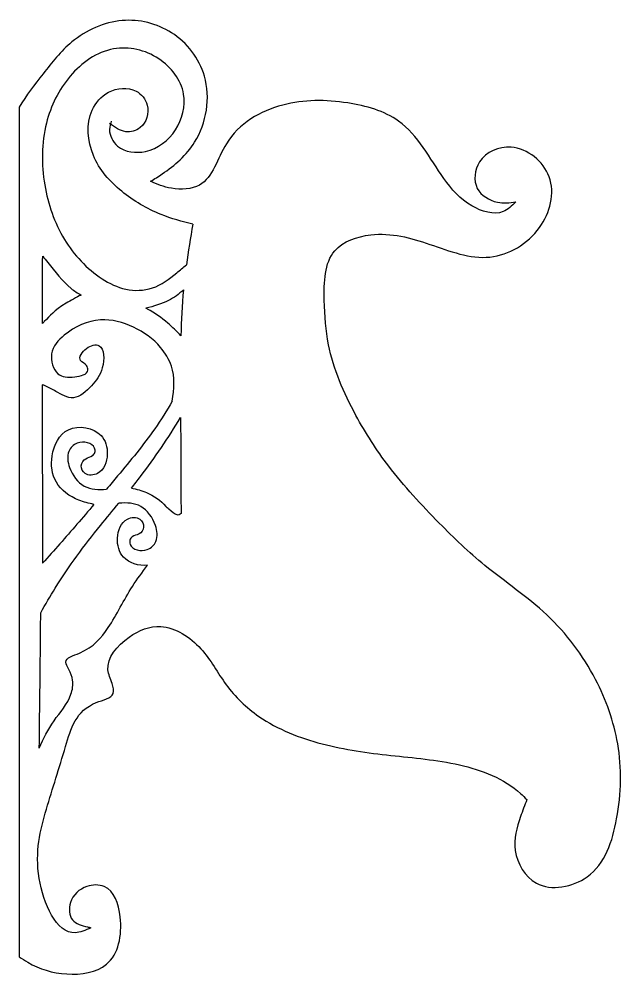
# Model space of a CAD drawing. Header units: inches. Extents: x 473.1 to 515.3, y 216.8 to 240.4.
# Drawn here: x 509.07 to 513.28, y 216.76 to 223.44 of the extents above; entities that cross this region are included whole.
import ezdxf

# ---------------------------------------------------------------- set-up
doc = ezdxf.new("R2010")
doc.units = ezdxf.units.IN
doc.header["$MEASUREMENT"] = 0

msp = doc.modelspace()

# ---------------------------------------------------------------- linework, layer by layer
at = {"color": 5}
for p, q in [((509.0682, 222.8236), (509.0682, 216.8848)), ((509.2295, 220.8824), (509.2324, 219.6351))]:
    msp.add_line(p, q, dxfattribs=at)
for points, knots in [([(509.9871, 222.3048), (510.0145, 222.3213), (510.1316, 222.3938), (510.3579, 222.5932), (510.4314, 223.0305), (510.1634, 223.3754), (509.7756, 223.471), (509.4387, 223.3147), (509.2384, 223.0614), (509.118, 222.9043), (509.0682, 222.8236)], [0.032478, 0.032478, 0.032478, 0.032478, 0.106187, 0.350418, 0.709182, 1.002324, 1.274671, 1.568765, 1.800056, 2.018715, 2.018715, 2.018715, 2.018715]), ([(509.7123, 222.7243), (509.7066, 222.7055), (509.688, 222.6446), (509.759, 222.5108), (509.982, 222.49), (510.1865, 222.6452), (510.2593, 222.9378), (510.0581, 223.199), (509.7065, 223.2777), (509.3963, 223.0548), (509.2253, 222.6977), (509.2222, 222.2842), (509.3562, 221.8923), (509.5829, 221.6471), (509.8105, 221.536), (510.0117, 221.541), (510.1405, 221.64), (510.2147, 221.701), (510.237, 221.7196)], [0, 0, 0, 0, 0.044566, 0.144788, 0.296694, 0.49525, 0.693088, 0.925339, 1.173655, 1.449015, 1.73156, 2.064748, 2.375867, 2.668572, 2.807865, 2.951079, 3.104753, 3.171724, 3.171724, 3.171724, 3.171724]), ([(510.2825, 222.0047), (510.2068, 222.0229), (510.0297, 222.0727), (509.7749, 222.2211), (509.5563, 222.4652), (509.5302, 222.7675), (509.6847, 222.9517), (509.8773, 222.9706), (509.9913, 222.8319), (509.9469, 222.6729), (509.8015, 222.6352), (509.736, 222.6823), (509.7002, 222.7081)], [0.101506, 0.101506, 0.101506, 0.101506, 0.280729, 0.526162, 0.772074, 1.014944, 1.144929, 1.294358, 1.389613, 1.516616, 1.597371, 1.694757, 1.694757, 1.694757, 1.694757]), ([(512.5391, 222.1608), (512.512, 222.1317), (512.4288, 222.0538), (512.1954, 222.1257), (511.9819, 222.3769), (511.7939, 222.7489), (511.338, 222.875), (510.898, 222.878), (510.4956, 222.6482), (510.4053, 222.2553), (510.1418, 222.2408), (510.0329, 222.2831), (509.9871, 222.3048)], [0.02212, 0.02212, 0.02212, 0.02212, 0.109143, 0.279583, 0.491065, 0.883092, 1.17387, 1.523301, 1.891052, 2.155702, 2.308042, 2.425214, 2.425214, 2.425214, 2.425214]), ([(512.6163, 217.9825), (512.601, 217.9434), (512.5585, 217.8289), (512.5, 217.6179), (512.6752, 217.3192), (513.1265, 217.4093), (513.273, 217.8765), (513.2844, 218.36), (513.106, 218.8618), (512.7806, 219.2962), (512.3436, 219.5825), (511.9787, 219.936), (511.662, 220.2763), (511.3945, 220.6918), (511.2222, 221.0913), (511.1956, 221.4773), (511.2033, 221.8408), (511.5824, 221.9715), (511.9402, 221.8715), (512.3507, 221.7076), (512.7402, 221.9343), (512.8475, 222.347), (512.5456, 222.6002), (512.2621, 222.4836), (512.234, 222.2412), (512.3971, 222.1456), (512.4964, 222.1533), (512.5391, 222.1608)], [0.122315, 0.122315, 0.122315, 0.122315, 0.219275, 0.403153, 0.612556, 0.886993, 1.237331, 1.640465, 2.006704, 2.440342, 2.868406, 3.201698, 3.611753, 3.93609, 4.344072, 4.583599, 4.856399, 5.067251, 5.389035, 5.719508, 6.02994, 6.307196, 6.566006, 6.753848, 6.896235, 7.026873, 7.125917, 7.125917, 7.125917, 7.125917]), ([(509.2328, 221.7808), (509.2449, 221.7668), (509.3099, 221.6902), (509.3847, 221.5816), (509.4772, 221.5233), (509.5019, 221.5094)], [0.0889975, 0.0889975, 0.0889975, 0.0889975, 0.1317194, 0.3198441, 0.3850421, 0.3850421, 0.3850421, 0.3850421]), ([(510.2169, 221.5452), (510.1847, 221.5165), (510.1061, 221.4575), (510.009, 221.4316), (509.9537, 221.4173)], [0.1029577, 0.1029577, 0.1029577, 0.1029577, 0.2021175, 0.3317002, 0.3317002, 0.3317002, 0.3317002]), ([(509.5019, 221.5094), (509.4682, 221.4929), (509.319, 221.411), (509.2814, 221.3627), (509.2356, 221.3148), (509.2312, 221.3102)], [0.0838985, 0.0838985, 0.0838985, 0.0838985, 0.1394803, 0.2929893, 0.3089619, 0.3089619, 0.3089619, 0.3089619]), ([(510.1991, 221.2252), (510.1698, 221.2559), (510.0983, 221.3261), (510.0125, 221.3876), (509.9574, 221.4155), (509.9537, 221.4173)], [0.0951349, 0.0951349, 0.0951349, 0.0951349, 0.1930526, 0.3263774, 0.3357965, 0.3357965, 0.3357965, 0.3357965]), ([(510.1384, 220.7675), (510.1504, 220.8524), (510.1627, 220.9875), (510.0462, 221.1742), (509.8753, 221.298), (509.6216, 221.3655), (509.4077, 221.266), (509.2692, 221.1137), (509.3187, 220.9401), (509.444, 220.9293), (509.5601, 220.9569), (509.5403, 221.0273), (509.469, 221.0512), (509.531, 221.1509), (509.6671, 221.1809), (509.6633, 220.9845), (509.581, 220.8757), (509.4561, 220.7607), (509.3364, 220.8291), (509.2696, 220.8681), (509.2369, 220.8799), (509.2295, 220.8824)], [0.028757, 0.028757, 0.028757, 0.028757, 0.21886, 0.334367, 0.516665, 0.698273, 0.909525, 1.030232, 1.142508, 1.234015, 1.313366, 1.338753, 1.380147, 1.453009, 1.522596, 1.642961, 1.756376, 1.87233, 1.97303, 2.03608, 2.054212, 2.054212, 2.054212, 2.054212]), ([(510.1384, 220.7675), (510.0998, 220.7015), (509.9857, 220.5185), (509.8203, 220.3217), (509.7054, 220.1835), (509.6797, 220.1526)], [0.2430248, 0.2430248, 0.2430248, 0.2430248, 0.419501, 0.7414732, 0.834111, 0.834111, 0.834111, 0.834111]), ([(509.5908, 220.0463), (509.5552, 220.0533), (509.4547, 220.078), (509.3066, 220.1839), (509.2785, 220.3959), (509.3871, 220.6181), (509.65, 220.5743), (509.7008, 220.3947), (509.6518, 220.2544), (509.5284, 220.2433), (509.4909, 220.3172), (509.5288, 220.3728), (509.5778, 220.3773), (509.6009, 220.4093), (509.595, 220.4754), (509.4776, 220.4974), (509.3978, 220.412), (509.416, 220.2825), (509.5125, 220.1508), (509.623, 220.1479), (509.6797, 220.1526)], [0.037832, 0.037832, 0.037832, 0.037832, 0.121834, 0.276678, 0.41964, 0.586297, 0.763614, 0.869864, 0.985858, 1.053012, 1.099293, 1.144023, 1.183711, 1.204958, 1.227846, 1.324339, 1.387999, 1.474114, 1.602336, 1.725813, 1.725813, 1.725813, 1.725813]), ([(509.8528, 220.1601), (509.8745, 220.1869), (509.9993, 220.3437), (510.1095, 220.5113), (510.1969, 220.6529)], [1.2105277, 1.2105277, 1.2105277, 1.2105277, 1.2902068, 1.6735714, 1.6735714, 1.6735714, 1.6735714]), ([(509.8528, 220.1601), (509.8887, 220.1525), (509.977, 220.1298), (510.0588, 220.0748), (510.093, 220.0323)], [0.0369327, 0.0369327, 0.0369327, 0.0369327, 0.1218341, 0.2473822, 0.2473822, 0.2473822, 0.2473822]), ([(509.2193, 219.2892), (509.252, 219.3474), (509.377, 219.5599), (509.5631, 219.8141), (509.7226, 220.0033), (509.7657, 220.0548)], [0.3809007, 0.3809007, 0.3809007, 0.3809007, 0.5349412, 0.9504736, 1.1054376, 1.1054376, 1.1054376, 1.1054376]), ([(509.5908, 220.0463), (509.5517, 219.9996), (509.4342, 219.8609), (509.313, 219.7253), (509.2324, 219.6351)], [0.9407107, 0.9407107, 0.9407107, 0.9407107, 1.0813763, 1.3603803, 1.3603803, 1.3603803, 1.3603803]), ([(509.9657, 219.6203), (509.9043, 219.6146), (509.7824, 219.6527), (509.7393, 219.8129), (509.7903, 219.9526), (509.9138, 219.9621), (509.9503, 219.8876), (509.9117, 219.8326), (509.8626, 219.8287), (509.8391, 219.797), (509.8441, 219.7308), (509.9612, 219.7073), (510.0421, 219.7917), (510.0256, 219.9214), (509.9313, 220.0537), (509.8218, 220.0587), (509.7657, 220.0548)], [0.630814, 0.630814, 0.630814, 0.630814, 0.763614, 0.869864, 0.985858, 1.053012, 1.099293, 1.144023, 1.183711, 1.204958, 1.227846, 1.324339, 1.387999, 1.474114, 1.602336, 1.724321, 1.724321, 1.724321, 1.724321]), ([(510.2, 219.9823), (510.1921, 219.9743), (510.1681, 219.9636), (510.1269, 220.0034), (510.1002, 220.0263), (510.093, 220.0323)], [0.0791728, 0.0791728, 0.0791728, 0.0791728, 0.1104406, 0.1652114, 0.1862874, 0.1862874, 0.1862874, 0.1862874]), ([(509.209, 218.3432), (509.2375, 218.4098), (509.3036, 218.5392), (509.4293, 218.6731), (509.4513, 218.8138), (509.4212, 218.883), (509.3716, 218.9678), (509.5672, 219.0229), (509.7101, 219.1913), (509.8269, 219.4349), (509.9293, 219.5724), (509.9657, 219.6203)], [0.15136, 0.15136, 0.15136, 0.15136, 0.318038, 0.487404, 0.563903, 0.625415, 0.667728, 0.755317, 0.961871, 1.219224, 1.358285, 1.358285, 1.358285, 1.358285]), ([(509.209, 218.3432), (509.2105, 218.4631), (509.2144, 218.7785), (509.2175, 219.0938), (509.2193, 219.2892)], [0.2154452, 0.2154452, 0.2154452, 0.2154452, 0.4922181, 0.9432208, 0.9432208, 0.9432208, 0.9432208]), ([(509.5684, 217.087), (509.5311, 217.0685), (509.35, 216.9926), (509.1418, 217.4811), (509.2527, 217.9111), (509.3864, 218.3197), (509.4765, 218.6478), (509.7445, 218.6952), (509.7168, 218.8089), (509.6526, 218.9402), (509.8184, 219.1351), (510.0865, 219.2353), (510.362, 219.0537), (510.5018, 218.774), (510.7752, 218.5112), (511.1843, 218.3542), (511.6652, 218.2866), (512.1406, 218.25), (512.478, 218.1226), (512.6024, 217.9977), (512.6163, 217.9825)], [0.025524, 0.025524, 0.025524, 0.025524, 0.114884, 0.466054, 0.840739, 1.201389, 1.495653, 1.592606, 1.644017, 1.721232, 1.930635, 2.110051, 2.356406, 2.592626, 2.837452, 3.208473, 3.582484, 3.954767, 4.317768, 4.365528, 4.365528, 4.365528, 4.365528]), ([(509.0682, 216.8848), (509.0877, 216.8707), (509.1863, 216.8059), (509.3937, 216.7415), (509.7402, 216.7933), (509.8086, 217.1225), (509.7172, 217.3924), (509.5216, 217.3875), (509.4105, 217.2873), (509.4191, 217.1245), (509.5152, 217.1011), (509.5611, 217.089), (509.5684, 217.087)], [0.172484, 0.172484, 0.172484, 0.172484, 0.228419, 0.447526, 0.667275, 0.932615, 1.117298, 1.210588, 1.333691, 1.427669, 1.516771, 1.534094, 1.534094, 1.534094, 1.534094])]:
    msp.add_open_spline(points, degree=3, knots=knots, dxfattribs=at)
for points in [[(510.2825, 222.0047), (510.2657, 221.9098), (510.2499, 221.8149), (510.237, 221.7196)], [(509.2312, 221.3102), (509.2318, 221.467), (509.2323, 221.6239), (509.2328, 221.7808)], [(510.2169, 221.5452), (510.2072, 221.4389), (510.2019, 221.3322), (510.1991, 221.2252)], [(510.1969, 220.6529), (510.1976, 220.4292), (510.1987, 220.2057), (510.2, 219.9823)]]:
    msp.add_open_spline(points, degree=3, dxfattribs=at)

doc.saveas('drawing.dxf')
